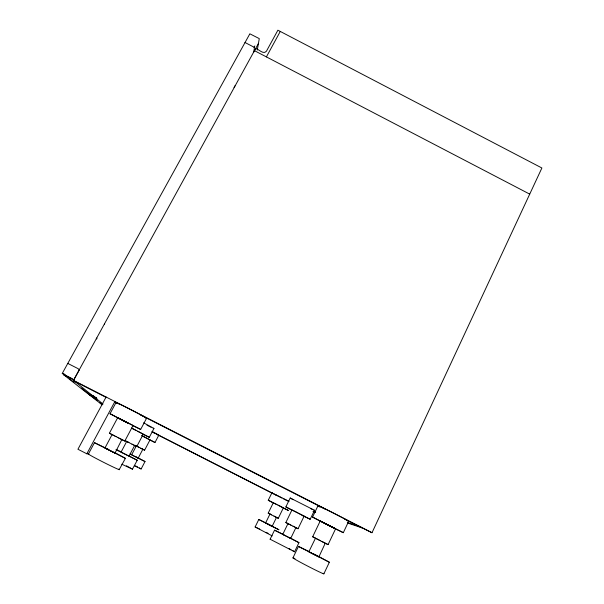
<?xml version="1.0" encoding="UTF-8"?>
<svg xmlns="http://www.w3.org/2000/svg" width="604" height="604" viewBox="0 0 604 604"><rect width="100%" height="100%" fill="white"/><g stroke="black" fill="none" stroke-linecap="round" stroke-linejoin="round"><path stroke-width="0.91" d="M88.743 394.314L96.814 398.436M62.129 373.506L72.495 378.799M257.274 50.087L259.275 38.611L249.784 33.779M88.584 394.216L96.64 398.353M63.601 374.699L87.701 393.597L95.726 397.681M344.824 519.198L371.996 532.728L541.894 167.995L277.9 30.2L266.409 51.242C263.374 55.002 258.754 49.075 255.658 48.463L73.454 380.369L103.027 404.031M294.941 558.594A17.463 0.566 27.3 0 0 295.084 559.304L297.576 560.723A17.41 0.559 27.3 0 0 314.714 569.678A17.41 0.559 27.3 0 0 323.887 573.792L329.354 562.249L318.119 556.156M327.209 524.808L343.314 532.675L348.667 521.335M321.849 541.463L328.078 544.627L335.605 528.764L320.226 520.965L312.668 536.767L320.55 540.806M315.484 538.202L308.855 551.754L314.02 554.517L318.897 556.896L325.262 543.192M283.654 534.615L274.541 530.169L270.124 539.229L294.578 551.777L298.957 542.664L289.882 537.802M302.453 515.529L310.192 519.281L314.51 510.297L290.214 497.998L285.866 506.93L291.898 510.161M292.955 557.892L298.459 546.431L309.52 551.746M326.432 524.415L312.555 517.077L317.968 505.812M290.373 524.846L298.044 528.742L304.099 516.186L299.652 513.838M289.142 524.212L287.98 523.608L282.763 534.381L290.698 538.436L295.907 527.647L294.76 527.073M290.924 525.118L285.851 522.528L291.928 510.01L310.192 519.281M269.656 525.072L272.162 526.311L276.519 517.386L276.051 517.152M274.828 516.533L278.285 518.292L283.351 507.904L280.784 506.537M271.543 514.857L268.206 513.151L273.287 502.792L276.934 504.582M267.95 524.204L265.601 522.951L269.965 514.049L270.441 514.291M272.208 535.922L255.122 526.967L258.799 519.478L265.73 522.875M273.453 502.996L268.267 500.24L271.906 492.841L289.052 501.35M136.829 457.228L145.028 461.539L141.147 468.961L134.36 465.805M149.203 439.652L154.994 442.49L158.829 435.167L152.336 431.581M135.183 456.601L138.225 458.096L142.854 449.285L144.613 450.184L149.988 439.931L141.713 435.65M128.954 455.861L137.244 460.271L132.404 469.225M143.065 434.268L149.309 437.304L153.945 428.478L143.654 422.823M119.215 469.64L125.398 458.338L114.035 452.245M132.948 425.722L140.672 429.421L146.53 418.33M137.667 431.241L143.261 434.208L136.753 446.567L134.662 445.488L129.022 456.103L121.079 452.086L126.712 441.449L128.056 442.143M134.322 456.163L131.657 454.767L136.308 445.956L138.157 446.907M118.663 437.953L124.802 441.056L133.046 425.51L117.72 417.658L109.4 433.219L116.059 436.624M114.82 435.99L112.102 434.593L104.953 447.994L115.002 453.076L121.865 439.561M106.1 397.032L77.924 449.255L86.833 453.785L114.903 401.524L116.889 403.464M88.403 454.012L94.473 442.694L108.554 449.451M120.604 419.433L110.026 413.71L115.998 402.596M266.394 56.897L280.271 31.438M87.844 393.144L87.701 393.597M254.005 47.422L254.835 45.904M234.073 87.452L234.956 85.844M62.416 373.144L249.543 34.368M294.458 551.686L292.91 550.72M244.975 42.484L254.495 47.422L253.665 52.246L258.391 43.548M119.441 469.633L119.124 469.64A17.395 0.574 26.8 0 1 106.53 463.789A17.395 0.574 26.8 0 1 90.592 455.439L88.999 454.48A17.448 0.574 26.8 0 1 88.841 454.065M86.833 453.785L88.675 454.049M125.398 458.338L94.473 442.694M137.244 460.271L116.836 450.101M145.028 461.539L130.479 454.306M329.354 562.249L298.459 546.431M104.953 447.994L115.002 453.076M308.855 551.754L318.897 556.896M270.124 539.229L270.615 539.38M314.005 510.131L314.51 510.297M96.731 338.95L96.308 338.678M97.048 338.3L96.663 338.036M313.627 511.233L315.666 511.913M347.33 522.437L358.867 526.273L361.909 527.828L347.67 523.049M312.978 511.414L315.65 512.305M298.957 542.664L274.541 530.169M255.122 526.967L259.765 529.119M282.763 534.381L283.94 534.933M153.235 428.206L153.945 428.478M268.267 500.24L288.395 510.463L283.412 508.055M285.866 506.93L298.134 512.962M312.555 517.077L343.314 532.675M141.049 468.961L139.396 467.934M110.026 413.71L140.672 429.421M283.351 507.904L282.695 507.602M304.099 516.186L302.249 515.318M335.605 528.764L320.226 520.965M158.829 435.167L156.995 434.344M132.646 425.344L133.046 425.51M265.601 522.951L266.092 523.177M136.753 446.567L131.959 444.136M144.552 450.154L140.679 448.191M122.114 439.689L119.849 438.549M134.624 445.48L133.665 445.005M310.728 508.628L312.713 509.565M104.432 323.88L104.613 324.597M109.4 433.219L111.423 434.231M312.668 536.767L314.752 537.809M149.641 426.522L151.06 427.202M131.453 428.13L136.074 430.425M285.851 522.528L287.647 523.426M115.968 449.331L121.23 451.935M146.998 425.224L148.984 426.197M153.016 432.396L155.213 433.483M268.206 513.151L269.762 513.936M121.797 464.212L132.548 469.225L131.914 468.802M130.094 453.831L131.657 454.608M128.788 423.464L124.93 421.509M131.861 428.191L149.309 437.304M141.91 435.673L154.994 442.49M135.032 445.299L135.757 445.661M125.209 440.678L126.1 441.124M324.816 542.966L323.049 542.075M141.442 448.576L142.854 449.285L142.28 448.991M292.985 526.175L293.944 526.658M117.365 437.296L119.501 438.391M63.065 373.476L65.111 374.518M63.662 374.827L73.779 379.954L79.343 369.852L78.052 368.636L67.791 363.419M73.454 380.369L371.996 532.728M74.609 381.298L106.644 397.651M114.888 401.856L120.075 404.499M140.068 414.706L324.809 508.983M88.501 393.483L90.494 394.503M92.178 395.356L94.232 396.405M90.978 395.054L88.954 394.027L97.123 400.444M92.533 395.786L96.617 397.93M91.77 395.696L89.649 395.024L102.114 404.846M94.352 397.017L96.648 398.187M89.686 395.144L96.731 398.738M151.906 431.709L281.917 498.021M283.563 498.859L287.783 501.01M156.67 434.276L273.476 493.853M127.618 423.026L121.381 419.833M278.172 505.14L280.815 506.484M138.648 447.156L141.276 448.493M270.622 514.397L274.458 516.352M137.387 446.515L138.98 447.322M274.027 516.126L275.688 516.979M127.965 442.105L132.661 444.499M115.485 436.345L117.508 437.371M318.633 539.833L322.657 541.886M267.836 523.94L278.988 529.799L268.621 524.657M268.116 524.189L272.162 526.311M276.858 517.553L278.285 518.292M135.402 445.495L136.285 445.948M137.44 446.537L136.481 446.046M128.916 442.581L124.877 440.52M318.006 539.508L315.356 538.141M296.217 527.798L298.044 528.742M325.579 543.336L328.078 544.627M122.242 439.735L124.802 441.056M268.803 524.642L258.799 519.478M124.281 421.169L117.72 417.658M270.365 514.261L269.965 514.049M288.508 523.887L287.98 523.608M314.216 554.14L317.372 555.771M266.153 532.351L268.085 533.347M136.376 457.107L138.225 458.096M254.45 50.668L529.723 194.126M274.971 494.563L277.055 495.658M135.455 465.843L137.644 466.998M126.44 465.812L128.41 466.854M289.089 548.636L290.969 549.648M293.091 499.682L290.214 497.998M129.105 467.232L130.502 467.994M290.162 538.126L290.698 538.436M323.706 573.657L323.208 573.279L323.903 573.8M271.906 492.841L272.298 493.106M294.14 551.452L294.578 551.777M69.656 378.844L74.111 382.347M81.298 387.994L88.728 393.846M99.902 402.634L102.091 404.355M319.727 506.99A17.259 0.506 26.8 0 1 332.125 512.396A17.259 0.506 26.8 0 1 347.904 521.093M116.278 402.891A17.252 0.513 27.2 0 1 132.329 410.418A17.252 0.513 27.2 0 1 145.7 418.051M118.784 469.134A17.448 0.574 26.8 0 1 119.517 469.67"/></g></svg>
